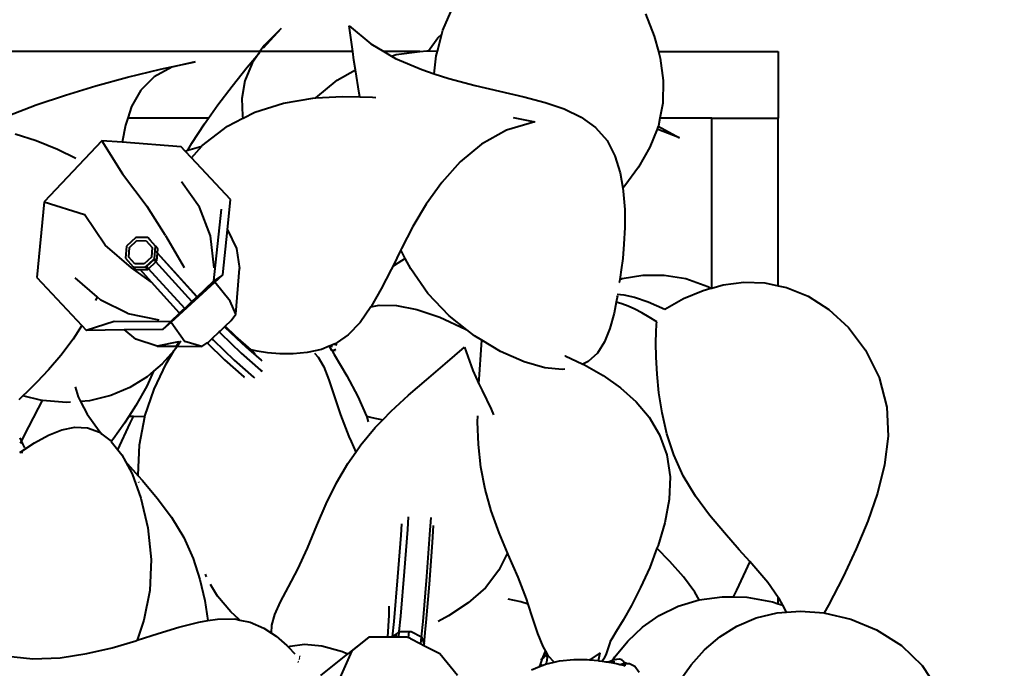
# Model space of a CAD drawing. Header units: metres. Extents: x 54.3 to 102.1, y 17 to 45.8.
# Drawn here: x 75.2201 to 75.6193, y 25.9875 to 26.2481 of the extents above; entities that cross this region are included whole.
import ezdxf

# ---------------------------------------------------------------- set-up
doc = ezdxf.new("R2010")
doc.units = ezdxf.units.M
doc.layers.get('Defpoints').update_dxf_attribs({"lineweight": 0})
doc.layers.add('Edges', color=7, linetype='Continuous')
doc.styles.add('TEXTS', font='swissl.ttf')
doc.dimstyles.new('Copy of DIMTEXT', dxfattribs={"dimscale": 0.3, "dimtxt": 0.22, "dimasz": 0.18, "dimexe": 0.05, "dimexo": 0.05, "dimgap": 0.05, "dimtad": 0, "dimzin": 1, "dimdsep": 46, "dimtxsty": 'TEXTS', "dimblk": 'ARCHTICK', "dimcen": 0.1, "dimclrd": 256, "dimclre": 6, "dimclrt": 7, "dimadec": 0, "dimazin": 0, "dimtfac": 0.15, "dimtix": 1, "dimtofl": 0, "dimtmove": 1, "dimatfit": 3, "dimldrblk": 'OPEN', "dimfxl": 0, "dimtolj": 1, "dimtzin": 0, "dimarcsym": 0})

# ---------------------------------------------------------------- blocks, each defined once
blk = doc.blocks.new('_ArchTick')
at = {"color": 0, "linetype": 'ByBlock', "const_width": 0.15}
blk.add_lwpolyline([(-0.5, -0.5), (0.5, 0.5)], dxfattribs=at)
blk = doc.blocks.new('*D198')
at = {"layer": 'Defpoints', "color": 0, "transparency": 16777216}
for p in [(74.5511, 26.35479), (76.1511, 26.35355), (76.1511, 25.66551)]:
    blk.add_point(p, dxfattribs=at)
at = {"layer": 'Edges', "color": 6, "lineweight": -2, "transparency": 16777216}
for p, q in [((74.5511, 26.11551), (74.5511, 25.64051)), ((76.1511, 26.11551), (76.1511, 25.64051))]:
    blk.add_line(p, q, dxfattribs=at)
at = {"layer": 'Edges', "lineweight": -2, "transparency": 16777216}
for p, q in [((74.5511, 25.66551), (75.09493, 25.66551)), ((76.1511, 25.66551), (75.60726, 25.66551))]:
    blk.add_line(p, q, dxfattribs=at)
at = {"layer": 'Edges', "lineweight": -2, "transparency": 16777216, "xscale": 0.09, "yscale": 0.09, "zscale": 0.09, "rotation": 180}
blk.add_blockref('_ArchTick', (74.5511, 25.66551), dxfattribs=at)
at = {"layer": 'Edges', "lineweight": -2, "transparency": 16777216, "xscale": 0.09, "yscale": 0.09, "zscale": 0.09}
blk.add_blockref('_ArchTick', (76.1511, 25.66551), dxfattribs=at)
at = {"layer": 'Edges', "color": 7, "transparency": 16777216, "char_height": 0.11, "attachment_point": 5, "style": 'TEXTS', "bg_fill": 3, "box_fill_scale": 1.1, "bg_fill_color": 256, "bg_fill_true_color": 13158600, "bg_fill_transparency": 0}
for s, insert in [('\\A1;1.60 m', (75.3511, 25.74704)), ('\\A1;[5\'-3" ft]', (75.3511, 25.56972))]:
    blk.add_mtext(s, dxfattribs=dict(at, insert=insert))
blk = doc.blocks.new('_Open')
at = {"color": 0, "linetype": 'ByBlock', "lineweight": -2}
for p, q in [((-1, 0.1667), (0, 0)), ((-1, -0.1667), (0, 0)), ((0, 0), (-1, 0))]:
    blk.add_line(p, q, dxfattribs=at)

msp = doc.modelspace()

# ---------------------------------------------------------------- linework, layer by layer
for p, q in [((75.39013, 26.24392), (75.39424, 26.25338)), ((75.47159, 26.2505), (75.47501, 26.24155)), ((75.35237, 26.24562), (75.36107, 26.23836)), ((75.35387, 26.23528), (75.35237, 26.24562)), ((75.31796, 26.23677), (75.32504, 26.2446)), ((75.32504, 26.2446), (75.31823, 26.23777)), ((75.38788, 26.23548), (75.38972, 26.24237)), ((75.38807, 26.24086), (75.38972, 26.24237)), ((75.38972, 26.24237), (75.39013, 26.24392)), ((75.47501, 26.24155), (75.47672, 26.23528)), ((75.31823, 26.23777), (75.31654, 26.23528)), ((75.36107, 26.23836), (75.36637, 26.23528)), ((75.38435, 26.2356), (75.38807, 26.24086)), ((75.31654, 26.23528), (75.19894, 26.23528)), ((75.31143, 26.22907), (75.31592, 26.23435)), ((75.31592, 26.23435), (75.31344, 26.23071)), ((75.31654, 26.23528), (75.31592, 26.23435)), ((75.35387, 26.23528), (75.31685, 26.23528)), ((75.35436, 26.23189), (75.35387, 26.23528)), ((75.38078, 26.23528), (75.36637, 26.23528)), ((75.36637, 26.23528), (75.3694, 26.23352)), ((75.3694, 26.23352), (75.37131, 26.23413)), ((75.3694, 26.23352), (75.37101, 26.23258)), ((75.37131, 26.23413), (75.38078, 26.23528)), ((75.38078, 26.23528), (75.38364, 26.23563)), ((75.38364, 26.23563), (75.38435, 26.2356)), ((75.38435, 26.2356), (75.38788, 26.23548)), ((75.38659, 26.22643), (75.38737, 26.23356)), ((75.38737, 26.23356), (75.38788, 26.23548)), ((75.47672, 26.23528), (75.47744, 26.23264)), ((75.47672, 26.23528), (75.5249, 26.23528)), ((75.5249, 26.23528), (75.5249, 26.20854)), ((75.28119, 26.22902), (75.274, 26.22515)), ((75.27657, 26.2282), (75.29047, 26.23115)), ((75.29047, 26.23115), (75.28119, 26.22902)), ((75.30534, 26.22146), (75.31143, 26.22907)), ((75.31344, 26.23071), (75.31054, 26.22356)), ((75.35496, 26.22799), (75.35436, 26.23189)), ((75.37101, 26.23258), (75.38163, 26.22805)), ((75.47744, 26.23264), (75.47868, 26.22367)), ((75.26332, 26.22498), (75.27657, 26.2282)), ((75.274, 26.22515), (75.26869, 26.21978)), ((75.34755, 26.22388), (75.35496, 26.22799)), ((75.35639, 26.21862), (75.35496, 26.22799)), ((75.38163, 26.22805), (75.38659, 26.22643)), ((75.38659, 26.22643), (75.39244, 26.22452)), ((75.23834, 26.21784), (75.2506, 26.22153)), ((75.2506, 26.22153), (75.26332, 26.22498)), ((75.2996, 26.21388), (75.30534, 26.22146)), ((75.31054, 26.22356), (75.30931, 26.21645)), ((75.339, 26.21667), (75.34755, 26.22388)), ((75.39244, 26.22452), (75.40306, 26.2217)), ((75.40306, 26.2217), (75.4226, 26.21716)), ((75.47868, 26.22367), (75.47855, 26.21451)), ((75.22655, 26.21384), (75.23834, 26.21784)), ((75.26869, 26.21978), (75.26496, 26.21321)), ((75.339, 26.21667), (75.34972, 26.21729)), ((75.34972, 26.21729), (75.35664, 26.21711)), ((75.35664, 26.21711), (75.35639, 26.21862)), ((75.35664, 26.21711), (75.36185, 26.21698)), ((75.4226, 26.21716), (75.43118, 26.21489)), ((75.21522, 26.20944), (75.22655, 26.21384)), ((75.26496, 26.21321), (75.26343, 26.20854)), ((75.29583, 26.20854), (75.2996, 26.21388)), ((75.30931, 26.21645), (75.3095, 26.20947)), ((75.3145, 26.21096), (75.32599, 26.2146)), ((75.32599, 26.2146), (75.33776, 26.2166)), ((75.33776, 26.2166), (75.339, 26.21667)), ((75.36185, 26.21698), (75.36319, 26.21686)), ((75.43118, 26.21489), (75.43886, 26.21224)), ((75.47855, 26.21451), (75.47735, 26.20854)), ((75.3095, 26.20947), (75.30968, 26.20854)), ((75.30978, 26.20854), (75.3145, 26.21096)), ((75.43886, 26.21224), (75.44563, 26.20897)), ((75.26251, 26.20573), (75.26122, 26.19884)), ((75.26343, 26.20854), (75.26251, 26.20573)), ((75.29583, 26.20854), (75.26343, 26.20854)), ((75.28917, 26.19849), (75.29421, 26.20626)), ((75.29326, 26.19739), (75.30347, 26.20532)), ((75.29421, 26.20626), (75.29583, 26.20854)), ((75.30347, 26.20532), (75.30969, 26.2085)), ((75.30978, 26.20854), (75.30968, 26.20854)), ((75.30968, 26.20854), (75.30969, 26.2085)), ((75.30969, 26.2085), (75.30978, 26.20854)), ((75.427, 26.20713), (75.41564, 26.20369)), ((75.41838, 26.20881), (75.427, 26.20713)), ((75.44563, 26.20897), (75.45148, 26.20482)), ((75.47666, 26.20529), (75.47618, 26.20412)), ((75.47673, 26.20548), (75.47666, 26.20529)), ((75.47666, 26.20529), (75.48516, 26.20068)), ((75.47735, 26.20854), (75.47673, 26.20548)), ((75.49817, 26.20854), (75.47735, 26.20854)), ((75.49817, 26.14026), (75.49817, 26.20854)), ((75.49817, 26.20854), (75.5249, 26.20854)), ((75.5249, 26.14117), (75.5249, 26.20854)), ((75.21814, 26.20222), (75.22665, 26.1995)), ((75.41564, 26.20369), (75.40565, 26.19811)), ((75.45148, 26.20482), (75.45606, 26.19959)), ((75.47618, 26.20412), (75.4733, 26.19695)), ((75.48516, 26.20068), (75.47618, 26.20412)), ((75.22665, 26.1995), (75.2352, 26.19612)), ((75.25295, 26.19946), (75.22984, 26.17489)), ((75.25295, 26.19946), (75.26131, 26.18616)), ((75.26122, 26.19884), (75.25295, 26.19946)), ((75.28486, 26.19708), (75.26122, 26.19884)), ((75.28648, 26.19534), (75.28486, 26.19708)), ((75.28754, 26.19565), (75.28917, 26.19849)), ((75.28754, 26.19565), (75.29314, 26.19726)), ((75.289, 26.19265), (75.29314, 26.19726)), ((75.29314, 26.19726), (75.29326, 26.19739)), ((75.40565, 26.19811), (75.39701, 26.19094)), ((75.45606, 26.19959), (75.45926, 26.19341)), ((75.2352, 26.19612), (75.24253, 26.19245)), ((75.28648, 26.19534), (75.28754, 26.19565)), ((75.289, 26.19265), (75.28648, 26.19534)), ((75.28739, 26.19538), (75.28754, 26.19565)), ((75.45926, 26.19341), (75.46137, 26.18652)), ((75.4733, 26.19695), (75.46866, 26.1889)), ((75.30466, 26.17589), (75.289, 26.19265)), ((75.39701, 26.19094), (75.38964, 26.18271)), ((75.26131, 26.18616), (75.2712, 26.17308)), ((75.46137, 26.18652), (75.4624, 26.18043)), ((75.46866, 26.1889), (75.46318, 26.18134)), ((75.29225, 26.17273), (75.28502, 26.18291)), ((75.38964, 26.18271), (75.38339, 26.17391)), ((75.46318, 26.18134), (75.4624, 26.18043)), ((75.4624, 26.18043), (75.46261, 26.17921)), ((75.46261, 26.17921), (75.46317, 26.1718)), ((75.22984, 26.17489), (75.22685, 26.14451)), ((75.22984, 26.17489), (75.24605, 26.16981)), ((75.30346, 26.16369), (75.30466, 26.17589)), ((75.38339, 26.17391), (75.37807, 26.16493)), ((75.2543, 26.15743), (75.24605, 26.16981)), ((75.27865, 26.16135), (75.2712, 26.17308)), ((75.29663, 26.16121), (75.29225, 26.17273)), ((75.298, 26.1431), (75.30112, 26.17201)), ((75.46317, 26.1718), (75.4632, 26.16459)), ((75.27865, 26.16135), (75.28609, 26.14846)), ((75.29815, 26.14837), (75.29663, 26.16121)), ((75.30168, 26.14551), (75.30346, 26.16369)), ((75.30346, 26.16369), (75.30708, 26.15613)), ((75.37807, 26.16493), (75.37345, 26.15611)), ((75.4632, 26.16459), (75.46287, 26.15794)), ((75.26493, 26.14843), (75.2543, 26.15743)), ((75.26662, 26.16058), (75.26292, 26.15709)), ((75.26414, 26.1566), (75.26703, 26.15932)), ((75.27146, 26.16054), (75.26662, 26.16058)), ((75.26703, 26.15932), (75.27081, 26.15929)), ((75.27081, 26.15929), (75.27327, 26.15653)), ((75.27239, 26.15951), (75.27146, 26.16054)), ((75.27457, 26.15705), (75.27239, 26.15951)), ((75.46287, 26.15794), (75.46235, 26.15218)), ((75.26292, 26.15709), (75.26254, 26.1522)), ((75.26384, 26.15273), (75.26414, 26.1566)), ((75.27327, 26.15653), (75.27297, 26.15265)), ((75.27419, 26.15216), (75.27443, 26.15525)), ((75.27443, 26.15525), (75.27444, 26.1553)), ((75.27537, 26.15427), (75.27443, 26.15525)), ((75.27444, 26.1553), (75.27457, 26.15705)), ((75.2755, 26.15603), (75.27457, 26.15705)), ((75.27513, 26.15114), (75.27536, 26.15423)), ((75.27536, 26.15423), (75.27537, 26.15427)), ((75.29125, 26.13674), (75.27536, 26.15423)), ((75.29128, 26.13677), (75.27536, 26.15423)), ((75.27537, 26.15427), (75.2755, 26.15603)), ((75.30708, 26.15613), (75.30833, 26.1481)), ((75.37317, 26.15555), (75.36991, 26.14898)), ((75.37345, 26.15611), (75.37317, 26.15555)), ((75.37496, 26.15214), (75.37317, 26.15555)), ((75.26254, 26.1522), (75.26565, 26.14872)), ((75.2663, 26.14996), (75.26384, 26.15273)), ((75.27009, 26.14994), (75.2663, 26.14996)), ((75.27297, 26.15265), (75.27009, 26.14994)), ((75.27089, 26.14905), (75.27378, 26.15177)), ((75.27391, 26.15163), (75.27102, 26.14891)), ((75.27182, 26.14802), (75.27471, 26.15074)), ((75.27378, 26.15177), (75.27393, 26.15191)), ((75.27391, 26.15163), (75.27378, 26.15177)), ((75.27393, 26.15191), (75.27391, 26.15163)), ((75.27471, 26.15074), (75.27391, 26.15163)), ((75.27393, 26.15191), (75.27419, 26.15216)), ((75.27513, 26.15114), (75.27419, 26.15216)), ((75.27471, 26.15074), (75.27513, 26.15114)), ((75.28919, 26.1348), (75.27471, 26.15074)), ((75.37049, 26.14928), (75.36991, 26.14898)), ((75.37496, 26.15214), (75.37049, 26.14928)), ((75.37714, 26.14799), (75.37496, 26.15214)), ((75.46235, 26.15218), (75.4618, 26.14762)), ((75.27297, 26.14263), (75.26493, 26.14843)), ((75.26658, 26.14769), (75.26565, 26.14872)), ((75.26565, 26.14872), (75.2705, 26.14868)), ((75.26658, 26.14769), (75.26838, 26.14768)), ((75.27297, 26.14263), (75.26838, 26.14768)), ((75.26838, 26.14768), (75.27143, 26.14765)), ((75.2705, 26.14868), (75.27074, 26.14891)), ((75.27143, 26.14765), (75.2705, 26.14868)), ((75.27074, 26.14891), (75.27089, 26.14905)), ((75.27102, 26.14891), (75.27074, 26.14891)), ((75.27102, 26.14891), (75.27089, 26.14905)), ((75.27182, 26.14802), (75.27102, 26.14891)), ((75.27143, 26.14765), (75.27182, 26.14802)), ((75.28631, 26.13208), (75.27182, 26.14802)), ((75.30168, 26.14551), (75.298, 26.1431)), ((75.29843, 26.14257), (75.30168, 26.14551)), ((75.30691, 26.12969), (75.30833, 26.1481)), ((75.36927, 26.1477), (75.36529, 26.13989)), ((75.36991, 26.14898), (75.36927, 26.1477)), ((75.38409, 26.13809), (75.37714, 26.14799)), ((75.4618, 26.14762), (75.46138, 26.14462)), ((75.46212, 26.14403), (75.47043, 26.14543)), ((75.47043, 26.14543), (75.47901, 26.14548)), ((75.47901, 26.14548), (75.48776, 26.14403)), ((75.22685, 26.14451), (75.24494, 26.12516)), ((75.25107, 26.13671), (75.24227, 26.14432)), ((75.28428, 26.13018), (75.27297, 26.14263)), ((75.28081, 26.1266), (75.29843, 26.14257)), ((75.29128, 26.13677), (75.298, 26.1431)), ((75.29843, 26.14257), (75.298, 26.1431)), ((75.30456, 26.13499), (75.29843, 26.14257)), ((75.46088, 26.14248), (75.46083, 26.14241)), ((75.46121, 26.14353), (75.46088, 26.14248)), ((75.46103, 26.14368), (75.46125, 26.14375)), ((75.46125, 26.14375), (75.46121, 26.14353)), ((75.46138, 26.14462), (75.46125, 26.14375)), ((75.46125, 26.14375), (75.46212, 26.14403)), ((75.48776, 26.14403), (75.49653, 26.14092)), ((75.49817, 26.14026), (75.5027, 26.14153)), ((75.5027, 26.14153), (75.51102, 26.14259)), ((75.51102, 26.14259), (75.51955, 26.1423)), ((75.51955, 26.1423), (75.5249, 26.14117)), ((75.5249, 26.14117), (75.52821, 26.14047)), ((75.36529, 26.13989), (75.36124, 26.13277)), ((75.39262, 26.12904), (75.38409, 26.13809)), ((75.46013, 26.13786), (75.46285, 26.13752)), ((75.46285, 26.13752), (75.46709, 26.13654)), ((75.48685, 26.13599), (75.49465, 26.13927)), ((75.49465, 26.13927), (75.49784, 26.14017)), ((75.49653, 26.14092), (75.49784, 26.14017)), ((75.49784, 26.14017), (75.49817, 26.14026)), ((75.52821, 26.14047), (75.53686, 26.13695)), ((75.25107, 26.13671), (75.25048, 26.13524)), ((75.2526, 26.13539), (75.25107, 26.13671)), ((75.26351, 26.13003), (75.2526, 26.13539)), ((75.28631, 26.13208), (75.28919, 26.1348)), ((75.28919, 26.1348), (75.29125, 26.13674)), ((75.29125, 26.13674), (75.29128, 26.13677)), ((75.30691, 26.12969), (75.30456, 26.13499)), ((75.36118, 26.1327), (75.36442, 26.13337)), ((75.36442, 26.13337), (75.37142, 26.13325)), ((75.37142, 26.13325), (75.37959, 26.13169)), ((75.45974, 26.13452), (75.45894, 26.13021)), ((75.45974, 26.13452), (75.45962, 26.13456)), ((75.46022, 26.13709), (75.45974, 26.13452)), ((75.46197, 26.13391), (75.45974, 26.13452)), ((75.45996, 26.1368), (75.46022, 26.13709)), ((75.4645, 26.13299), (75.46197, 26.13391)), ((75.46709, 26.13654), (75.47254, 26.13474)), ((75.47254, 26.13474), (75.47931, 26.13182)), ((75.47931, 26.13182), (75.48685, 26.13599)), ((75.53686, 26.13695), (75.54527, 26.13162)), ((75.26351, 26.13003), (75.27593, 26.12744)), ((75.28068, 26.12679), (75.28428, 26.13018)), ((75.28428, 26.13018), (75.28631, 26.13208)), ((75.30505, 26.12722), (75.30691, 26.12969)), ((75.36118, 26.1327), (75.35688, 26.12644)), ((75.36124, 26.13277), (75.36118, 26.1327)), ((75.37959, 26.13169), (75.3889, 26.12856)), ((75.45894, 26.13021), (75.45725, 26.12402)), ((75.4672, 26.13179), (75.4645, 26.13299)), ((75.47003, 26.13032), (75.4672, 26.13179)), ((75.47298, 26.1286), (75.47003, 26.13032)), ((75.54527, 26.13162), (75.55311, 26.12439)), ((75.24665, 26.12332), (75.25797, 26.12696)), ((75.25797, 26.12696), (75.28068, 26.12679)), ((75.27765, 26.12374), (75.28068, 26.12679)), ((75.27765, 26.12374), (75.28081, 26.1266)), ((75.28068, 26.12679), (75.28081, 26.1266)), ((75.28081, 26.1266), (75.28634, 26.1188)), ((75.30257, 26.12488), (75.30505, 26.12722)), ((75.35688, 26.12644), (75.35207, 26.12139)), ((75.3889, 26.12856), (75.39923, 26.12375)), ((75.39971, 26.12346), (75.39262, 26.12904)), ((75.47603, 26.12661), (75.47298, 26.1286)), ((75.47579, 26.1227), (75.47595, 26.12558)), ((75.47595, 26.12558), (75.47603, 26.12661)), ((75.24494, 26.12516), (75.24142, 26.11976)), ((75.24494, 26.12516), (75.24665, 26.12332)), ((75.24665, 26.12332), (75.26205, 26.12353)), ((75.26205, 26.12353), (75.27765, 26.12374)), ((75.26661, 26.11969), (75.26205, 26.12353)), ((75.29733, 26.11995), (75.30022, 26.12267)), ((75.30022, 26.12267), (75.30066, 26.12309)), ((75.30022, 26.12267), (75.30075, 26.12209)), ((75.30066, 26.12309), (75.30237, 26.12469)), ((75.30066, 26.12309), (75.3008, 26.12295)), ((75.30075, 26.12209), (75.30904, 26.11407)), ((75.30237, 26.12469), (75.30257, 26.12488)), ((75.30237, 26.12469), (75.30925, 26.11803)), ((75.3067, 26.12088), (75.30257, 26.12488)), ((75.35207, 26.12139), (75.3476, 26.11839)), ((75.39923, 26.12375), (75.39971, 26.12346)), ((75.40277, 26.12107), (75.39971, 26.12346)), ((75.45725, 26.12402), (75.45505, 26.11861)), ((75.47571, 26.11825), (75.47579, 26.1227)), ((75.55311, 26.12439), (75.55998, 26.11525)), ((75.24142, 26.11976), (75.23648, 26.1132)), ((75.27521, 26.11692), (75.26661, 26.11969)), ((75.28378, 26.11865), (75.27521, 26.11692)), ((75.28302, 26.11686), (75.28422, 26.11889)), ((75.28481, 26.11887), (75.28338, 26.11685)), ((75.29319, 26.11678), (75.28634, 26.1188)), ((75.29319, 26.11678), (75.29532, 26.1182)), ((75.29532, 26.1182), (75.29585, 26.11855)), ((75.29532, 26.1182), (75.30236, 26.11138)), ((75.29585, 26.11855), (75.29733, 26.11995)), ((75.29733, 26.11995), (75.29787, 26.11935)), ((75.29787, 26.11935), (75.30618, 26.11132)), ((75.31298, 26.11538), (75.3067, 26.12088)), ((75.30925, 26.11803), (75.31206, 26.11558)), ((75.34637, 26.11768), (75.34449, 26.11691)), ((75.34533, 26.11726), (75.34533, 26.11693)), ((75.34682, 26.11787), (75.34637, 26.11768)), ((75.34637, 26.11768), (75.34751, 26.11741)), ((75.3476, 26.11839), (75.34682, 26.11787)), ((75.34761, 26.11785), (75.34682, 26.11787)), ((75.34771, 26.11827), (75.3476, 26.11839)), ((75.40568, 26.11933), (75.40277, 26.12107)), ((75.40547, 26.11535), (75.40568, 26.11933)), ((75.41329, 26.1148), (75.40568, 26.11933)), ((75.45505, 26.11861), (75.45218, 26.11412)), ((75.4758, 26.1125), (75.47571, 26.11825)), ((75.23648, 26.1132), (75.23157, 26.10739)), ((75.27521, 26.11692), (75.28302, 26.11686)), ((75.28197, 26.11507), (75.27729, 26.10985)), ((75.27889, 26.10985), (75.28197, 26.11507)), ((75.2827, 26.11589), (75.28197, 26.11507)), ((75.28338, 26.11685), (75.2827, 26.11589)), ((75.28274, 26.11639), (75.28302, 26.11686)), ((75.28302, 26.11686), (75.28338, 26.11685)), ((75.28338, 26.11685), (75.29319, 26.11678)), ((75.30904, 26.11407), (75.31681, 26.10726)), ((75.31212, 26.11556), (75.31206, 26.11558)), ((75.31298, 26.11538), (75.31212, 26.11556)), ((75.31212, 26.11556), (75.31699, 26.11126)), ((75.31542, 26.11488), (75.31298, 26.11538)), ((75.3144, 26.11414), (75.31298, 26.11538)), ((75.31475, 26.11387), (75.3144, 26.11414)), ((75.31963, 26.11424), (75.31542, 26.11488)), ((75.32453, 26.1138), (75.31963, 26.11424)), ((75.32991, 26.11376), (75.32453, 26.1138)), ((75.33556, 26.11429), (75.32991, 26.11376)), ((75.34127, 26.11559), (75.33556, 26.11429)), ((75.33842, 26.11403), (75.33998, 26.11246)), ((75.34441, 26.11688), (75.34127, 26.11559)), ((75.34449, 26.11691), (75.34441, 26.11688)), ((75.34441, 26.11688), (75.34537, 26.11531)), ((75.34471, 26.11685), (75.34449, 26.11691)), ((75.34508, 26.1167), (75.34471, 26.11685)), ((75.34527, 26.11659), (75.34508, 26.1167)), ((75.34533, 26.11654), (75.34527, 26.11659)), ((75.34533, 26.11693), (75.34533, 26.11654)), ((75.3459, 26.1152), (75.34537, 26.11531)), ((75.34537, 26.11531), (75.34552, 26.11506)), ((75.34552, 26.11506), (75.3459, 26.1152)), ((75.34552, 26.11506), (75.34642, 26.11358)), ((75.3459, 26.1152), (75.34708, 26.11563)), ((75.34643, 26.11509), (75.3459, 26.1152)), ((75.34642, 26.11358), (75.35149, 26.105)), ((75.34694, 26.11505), (75.34643, 26.11509)), ((75.39105, 26.10976), (75.39883, 26.11651)), ((75.39883, 26.11651), (75.40206, 26.10716)), ((75.4048, 26.10551), (75.40547, 26.11535)), ((75.42279, 26.11057), (75.41329, 26.1148)), ((75.45218, 26.11412), (75.44851, 26.11067)), ((75.55998, 26.11525), (75.5654, 26.10424)), ((75.27729, 26.10985), (75.27379, 26.10685)), ((75.274, 26.09954), (75.27889, 26.10985)), ((75.30236, 26.11138), (75.31014, 26.10457)), ((75.30618, 26.11132), (75.31397, 26.10449)), ((75.31699, 26.11126), (75.31736, 26.11097)), ((75.33998, 26.11246), (75.34223, 26.10855)), ((75.38351, 26.10341), (75.39105, 26.10976)), ((75.43107, 26.10821), (75.42279, 26.11057)), ((75.43916, 26.11302), (75.43929, 26.11297)), ((75.43929, 26.11297), (75.4464, 26.10966)), ((75.44851, 26.11067), (75.4464, 26.10966)), ((75.4464, 26.10966), (75.44706, 26.10935)), ((75.44706, 26.10935), (75.45456, 26.10506)), ((75.47617, 26.1057), (75.4758, 26.1125)), ((75.23157, 26.10739), (75.22694, 26.10241)), ((75.27379, 26.10685), (75.27105, 26.10085)), ((75.27379, 26.10685), (75.27119, 26.10461)), ((75.31681, 26.10726), (75.31743, 26.10678)), ((75.34223, 26.10855), (75.34429, 26.10337)), ((75.40206, 26.10716), (75.40459, 26.10174)), ((75.40459, 26.10174), (75.4048, 26.10551)), ((75.43809, 26.10755), (75.43107, 26.10821)), ((75.43907, 26.1077), (75.43809, 26.10755)), ((75.47694, 26.09813), (75.47617, 26.1057)), ((75.22694, 26.10241), (75.22287, 26.09835)), ((75.27119, 26.10461), (75.26432, 26.10029)), ((75.31014, 26.10457), (75.31034, 26.10442)), ((75.31397, 26.10449), (75.31434, 26.10422)), ((75.34429, 26.10337), (75.3464, 26.09692)), ((75.35149, 26.105), (75.35593, 26.09665)), ((75.37623, 26.09714), (75.38351, 26.10341)), ((75.40459, 26.10174), (75.40583, 26.09909)), ((75.45456, 26.10506), (75.46154, 26.10013)), ((75.5654, 26.10424), (75.56846, 26.09237)), ((75.22287, 26.09835), (75.22131, 26.0969)), ((75.24226, 26.1006), (75.24347, 26.09651)), ((75.26432, 26.10029), (75.25662, 26.09703)), ((75.27105, 26.10085), (75.26672, 26.09308)), ((75.27031, 26.08872), (75.274, 26.09954)), ((75.40583, 26.09909), (75.40951, 26.09152)), ((75.46154, 26.10013), (75.46777, 26.09457)), ((75.47822, 26.09003), (75.47694, 26.09813)), ((75.22131, 26.0969), (75.21961, 26.09532)), ((75.22888, 26.09508), (75.22131, 26.0969)), ((75.22751, 26.09195), (75.22921, 26.09505)), ((75.22921, 26.09505), (75.22888, 26.09508)), ((75.23881, 26.09427), (75.22921, 26.09505)), ((75.24046, 26.09439), (75.23881, 26.09427)), ((75.24347, 26.09651), (75.24443, 26.09469)), ((75.2481, 26.09497), (75.24443, 26.09469)), ((75.24443, 26.09469), (75.24714, 26.08955)), ((75.25662, 26.09703), (75.2481, 26.09497)), ((75.3464, 26.09692), (75.34894, 26.08931)), ((75.35593, 26.09665), (75.35939, 26.08869)), ((75.36933, 26.09077), (75.37623, 26.09714)), ((75.46777, 26.09457), (75.47305, 26.08831)), ((75.22166, 26.08058), (75.22751, 26.09195)), ((75.24714, 26.08955), (75.25193, 26.08283)), ((75.26672, 26.09308), (75.26386, 26.08864)), ((75.34894, 26.08931), (75.35229, 26.08064)), ((75.36589, 26.08721), (75.36933, 26.09077)), ((75.40951, 26.09152), (75.41049, 26.08923)), ((75.48015, 26.08163), (75.47822, 26.09003)), ((75.56846, 26.09237), (75.56902, 26.08066)), ((75.26213, 26.08595), (75.25752, 26.07955)), ((75.25947, 26.07525), (75.26443, 26.08593)), ((75.26386, 26.08864), (75.26213, 26.08595)), ((75.26576, 26.0886), (75.26386, 26.08864)), ((75.26443, 26.08593), (75.26576, 26.0886)), ((75.27023, 26.08852), (75.26576, 26.0886)), ((75.2681, 26.07725), (75.27023, 26.08852)), ((75.27023, 26.08852), (75.27031, 26.08872)), ((75.27027, 26.08853), (75.27023, 26.08852)), ((75.35939, 26.08869), (75.36157, 26.08817)), ((75.35939, 26.08869), (75.35949, 26.08845)), ((75.35949, 26.08845), (75.36009, 26.08649)), ((75.36157, 26.08817), (75.36589, 26.08721)), ((75.36292, 26.08414), (75.36589, 26.08721)), ((75.40405, 26.08653), (75.40411, 26.0889)), ((75.40436, 26.07732), (75.40405, 26.08653)), ((75.47305, 26.08831), (75.47721, 26.08126)), ((75.23154, 26.08106), (75.23696, 26.08323)), ((75.23696, 26.08323), (75.24218, 26.0843)), ((75.24218, 26.0843), (75.24722, 26.08404)), ((75.24722, 26.08404), (75.25206, 26.08226)), ((75.25193, 26.08283), (75.25302, 26.08152)), ((75.25206, 26.08226), (75.25302, 26.08152)), ((75.25302, 26.08152), (75.2567, 26.07871)), ((75.35709, 26.07717), (75.36292, 26.08414)), ((75.48289, 26.07316), (75.48015, 26.08163)), ((75.22005, 26.08005), (75.22071, 26.07857)), ((75.22007, 26.07412), (75.22591, 26.07797)), ((75.22037, 26.07785), (75.22071, 26.07857)), ((75.22071, 26.07857), (75.22166, 26.08058)), ((75.22071, 26.07857), (75.22115, 26.07759)), ((75.22115, 26.07759), (75.22199, 26.07604)), ((75.22591, 26.07797), (75.23154, 26.08106)), ((75.2567, 26.07871), (75.25678, 26.07861)), ((75.25752, 26.07955), (75.25678, 26.07861)), ((75.25678, 26.07861), (75.25947, 26.07525)), ((75.35229, 26.08064), (75.35319, 26.07856)), ((75.35319, 26.07856), (75.35504, 26.07426)), ((75.40532, 26.06829), (75.40436, 26.07732)), ((75.47721, 26.08126), (75.48012, 26.07324)), ((75.56902, 26.08066), (75.56765, 26.06915)), ((75.22119, 26.07415), (75.22007, 26.07412)), ((75.25947, 26.07525), (75.2611, 26.07321)), ((75.26762, 26.06503), (75.2681, 26.07725)), ((75.35189, 26.06978), (75.35504, 26.07426)), ((75.35504, 26.07426), (75.35709, 26.07717)), ((75.2611, 26.07321), (75.26251, 26.07058)), ((75.26251, 26.07058), (75.26333, 26.06965)), ((75.26251, 26.07058), (75.26515, 26.06561)), ((75.26333, 26.06965), (75.26765, 26.06481)), ((75.3473, 26.06191), (75.35189, 26.06978)), ((75.48012, 26.07324), (75.48139, 26.06442)), ((75.48663, 26.06477), (75.48289, 26.07316)), ((75.26515, 26.06561), (75.26871, 26.05584)), ((75.40703, 26.05941), (75.40532, 26.06829)), ((75.56765, 26.06915), (75.56483, 26.05782)), ((75.26765, 26.06481), (75.26762, 26.06503)), ((75.26765, 26.06481), (75.26935, 26.0629)), ((75.26795, 26.06207), (75.26793, 26.06229)), ((75.26935, 26.0629), (75.27528, 26.05578)), ((75.34322, 26.05356), (75.3473, 26.06191)), ((75.48139, 26.06442), (75.48099, 26.05524)), ((75.49157, 26.0566), (75.48663, 26.06477)), ((75.4095, 26.05064), (75.40703, 26.05941)), ((75.56483, 26.05782), (75.56093, 26.04658)), ((75.26871, 26.05584), (75.27151, 26.04392)), ((75.27528, 26.05578), (75.281, 26.0481)), ((75.33945, 26.04477), (75.34322, 26.05356)), ((75.48099, 26.05524), (75.47927, 26.04593)), ((75.49729, 26.04891), (75.49157, 26.0566)), ((75.41268, 26.04191), (75.4095, 26.05064)), ((75.281, 26.0481), (75.28593, 26.03992)), ((75.37328, 26.04093), (75.37356, 26.04546)), ((75.37596, 26.04325), (75.37627, 26.04834)), ((75.3849, 26.04119), (75.38532, 26.04806)), ((75.47927, 26.04593), (75.47656, 26.03674)), ((75.50322, 26.04179), (75.49729, 26.04891)), ((75.56093, 26.04658), (75.55623, 26.03537)), ((75.27151, 26.04392), (75.27283, 26.03108)), ((75.33566, 26.03569), (75.33945, 26.04477)), ((75.37472, 26.02637), (75.37596, 26.04325)), ((75.38592, 26.03801), (75.38634, 26.04484)), ((75.41606, 26.03386), (75.41268, 26.04191)), ((75.50923, 26.03504), (75.50322, 26.04179)), ((75.28593, 26.03992), (75.28967, 26.03154)), ((75.37204, 26.02412), (75.37328, 26.04093)), ((75.38366, 26.0243), (75.3849, 26.04119)), ((75.38468, 26.02119), (75.38592, 26.03801)), ((75.33175, 26.02725), (75.33566, 26.03569)), ((75.41606, 26.03386), (75.41261, 26.02682)), ((75.41638, 26.03308), (75.41606, 26.03386)), ((75.47614, 26.03565), (75.4732, 26.02796)), ((75.47656, 26.03674), (75.47614, 26.03565)), ((75.48132, 26.0303), (75.47614, 26.03565)), ((75.51349, 26.03029), (75.50923, 26.03504)), ((75.55623, 26.03537), (75.55091, 26.02411)), ((75.27283, 26.03108), (75.27224, 26.01866)), ((75.28967, 26.03154), (75.29241, 26.02306)), ((75.42028, 26.02405), (75.41638, 26.03308)), ((75.48676, 26.02422), (75.48132, 26.0303)), ((75.51349, 26.03029), (75.50814, 26.01876)), ((75.51513, 26.02845), (75.51349, 26.03029)), ((75.32803, 26.02015), (75.33175, 26.02725)), ((75.37319, 26.00831), (75.37472, 26.02637)), ((75.41261, 26.02682), (75.40715, 26.01978)), ((75.4732, 26.02796), (75.46952, 26.01985)), ((75.52064, 26.02187), (75.51513, 26.02845)), ((75.29241, 26.02306), (75.29435, 26.01466)), ((75.2951, 26.02413), (75.29472, 26.02519)), ((75.37052, 26.00616), (75.37204, 26.02412)), ((75.38213, 26.00625), (75.38366, 26.0243)), ((75.42363, 26.01538), (75.42028, 26.02405)), ((75.4914, 26.01805), (75.48676, 26.02422)), ((75.5249, 26.01587), (75.52064, 26.02187)), ((75.55091, 26.02411), (75.54506, 26.01274)), ((75.27224, 26.01866), (75.26995, 26.00678)), ((75.29952, 26.01637), (75.29673, 26.0211)), ((75.32487, 26.01415), (75.32803, 26.02015)), ((75.38337, 26.00575), (75.38468, 26.02119)), ((75.40715, 26.01978), (75.40027, 26.01368)), ((75.46952, 26.01985), (75.46585, 26.01268)), ((75.49309, 26.0149), (75.4914, 26.01805)), ((75.50814, 26.01876), (75.50681, 26.01609)), ((75.29435, 26.01466), (75.29563, 26.00656)), ((75.3048, 26.01012), (75.29952, 26.01637)), ((75.32257, 26.00906), (75.32487, 26.01415)), ((75.40027, 26.01368), (75.39237, 26.00845)), ((75.42135, 26.01405), (75.41639, 26.01523)), ((75.42436, 26.0132), (75.42135, 26.01405)), ((75.42436, 26.0132), (75.42363, 26.01538)), ((75.48464, 26.01232), (75.49309, 26.0149)), ((75.49309, 26.0149), (75.50234, 26.01617)), ((75.50234, 26.01617), (75.50681, 26.01609)), ((75.50681, 26.01609), (75.51224, 26.01599)), ((75.51224, 26.01599), (75.52254, 26.01417)), ((75.52254, 26.01417), (75.5249, 26.01334)), ((75.5249, 26.01334), (75.5249, 26.01587)), ((75.52542, 26.01514), (75.5249, 26.01587)), ((75.5267, 26.01271), (75.52542, 26.01514)), ((75.30813, 26.00712), (75.3048, 26.01012)), ((75.36839, 26.01236), (75.36831, 26.00877)), ((75.42616, 26.00777), (75.42436, 26.0132)), ((75.46585, 26.01268), (75.4625, 26.0067)), ((75.47705, 26.00861), (75.48464, 26.01232)), ((75.51594, 26.00766), (75.52446, 26.00972)), ((75.52446, 26.00972), (75.52813, 26.01)), ((75.5249, 26.01334), (75.5267, 26.01271)), ((75.52813, 26.01), (75.5267, 26.01271)), ((75.52813, 26.01), (75.53376, 26.01043)), ((75.53376, 26.01043), (75.54335, 26.00964)), ((75.54506, 26.01274), (75.54335, 26.00964)), ((75.54335, 26.00964), (75.54369, 26.00961)), ((75.54369, 26.00961), (75.55402, 26.00712)), ((75.26995, 26.00678), (75.26726, 25.99867)), ((75.28401, 26.00388), (75.29194, 26.00591)), ((75.29194, 26.00591), (75.29563, 26.00656)), ((75.29563, 26.00656), (75.29952, 26.00718)), ((75.29563, 26.00656), (75.29563, 26.00653)), ((75.29952, 26.00718), (75.3065, 26.00723)), ((75.3065, 26.00723), (75.30853, 26.00679)), ((75.30729, 26.00757), (75.30813, 26.00712)), ((75.30813, 26.00712), (75.30822, 26.00706)), ((75.30853, 26.00679), (75.30822, 26.00706)), ((75.30853, 26.00679), (75.31267, 26.0059)), ((75.31267, 26.0059), (75.31817, 26.00348)), ((75.32132, 26.00473), (75.32257, 26.00906)), ((75.36831, 26.00877), (75.3678, 25.99995)), ((75.3699, 26.00003), (75.37052, 26.00616)), ((75.37256, 26.00213), (75.37319, 26.00831)), ((75.3815, 26.00006), (75.38213, 26.00625)), ((75.38316, 26.00323), (75.38337, 26.00575)), ((75.39237, 26.00845), (75.38817, 26.00625)), ((75.42828, 26.00133), (75.42616, 26.00777)), ((75.4625, 26.0067), (75.45978, 26.00215)), ((75.47031, 26.0039), (75.47705, 26.00861)), ((75.50825, 26.0044), (75.51594, 26.00766)), ((75.55402, 26.00712), (75.5644, 26.0028)), ((75.27562, 26.00132), (75.28401, 26.00388)), ((75.31817, 26.00348), (75.32124, 26.00148)), ((75.32124, 26.00148), (75.32132, 26.00473)), ((75.32124, 26.00148), (75.32307, 26.00028)), ((75.37136, 26.00118), (75.37256, 26.00213)), ((75.37234, 25.99996), (75.37256, 26.00213)), ((75.37256, 26.00213), (75.37737, 26.00214)), ((75.37633, 25.99962), (75.37658, 26.00214)), ((75.37737, 26.00214), (75.3815, 26.00006)), ((75.38254, 25.99711), (75.38316, 26.00323)), ((75.45978, 26.00215), (75.45795, 25.99923)), ((75.46438, 25.99832), (75.47031, 26.0039)), ((75.50138, 26.00008), (75.50825, 26.0044)), ((75.5644, 26.0028), (75.57437, 25.9965)), ((75.25711, 25.99569), (75.26667, 25.99848)), ((75.26667, 25.99848), (75.26726, 25.99867)), ((75.26726, 25.99867), (75.27562, 26.00132)), ((75.32307, 26.00028), (75.32738, 25.99658)), ((75.36032, 25.99993), (75.35183, 25.99325)), ((75.36032, 25.99993), (75.35349, 25.99444)), ((75.3678, 25.99995), (75.36032, 25.99993)), ((75.36989, 25.99996), (75.3678, 25.99995)), ((75.36989, 25.99996), (75.3699, 26.00003)), ((75.36993, 25.99996), (75.36989, 25.99996)), ((75.3699, 26.00003), (75.37136, 26.00118)), ((75.36993, 25.99996), (75.3699, 26.00003)), ((75.37123, 25.99996), (75.36993, 25.99996)), ((75.37136, 26.00118), (75.37123, 25.99996)), ((75.37234, 25.99996), (75.37123, 25.99996)), ((75.37564, 25.99997), (75.37234, 25.99996)), ((75.37709, 25.99933), (75.37564, 25.99997)), ((75.37691, 25.99933), (75.37709, 25.99933)), ((75.37709, 25.99933), (75.38122, 25.99725)), ((75.38122, 25.99725), (75.3815, 26.00006)), ((75.3815, 26.00006), (75.38254, 25.99711)), ((75.43033, 25.99614), (75.42828, 26.00133)), ((75.45728, 25.9982), (75.45701, 25.99724)), ((75.45795, 25.99923), (75.45728, 25.9982)), ((75.4592, 25.99199), (75.46438, 25.99832)), ((75.49527, 25.99484), (75.50138, 26.00008)), ((75.24696, 25.99328), (75.25711, 25.99569)), ((75.32738, 25.99658), (75.32801, 25.99592)), ((75.32801, 25.99592), (75.32871, 25.99626)), ((75.32801, 25.99592), (75.33063, 25.99317)), ((75.32871, 25.99626), (75.33448, 25.99714)), ((75.33448, 25.99714), (75.34149, 25.99648)), ((75.34149, 25.99648), (75.34978, 25.99412)), ((75.35349, 25.99444), (75.34862, 25.98356)), ((75.34978, 25.99412), (75.35179, 25.99322)), ((75.38122, 25.99725), (75.38121, 25.99717)), ((75.38121, 25.99717), (75.38126, 25.99715)), ((75.38122, 25.99725), (75.38249, 25.9966)), ((75.38249, 25.9966), (75.38254, 25.99711)), ((75.38249, 25.99653), (75.38249, 25.9966)), ((75.38249, 25.9966), (75.38881, 25.99335)), ((75.43115, 25.9943), (75.43005, 25.99128)), ((75.43196, 25.99331), (75.43033, 25.99614)), ((75.43173, 25.9929), (75.43115, 25.9943)), ((75.45334, 25.99358), (75.44912, 25.99083)), ((75.45264, 25.99048), (75.45334, 25.99358)), ((75.45653, 25.99558), (75.4557, 25.99325)), ((75.45701, 25.99724), (75.45653, 25.99558)), ((75.48987, 25.9888), (75.49527, 25.99484)), ((75.57437, 25.9965), (75.58267, 25.98856)), ((75.21408, 25.99247), (75.22524, 25.99124)), ((75.22524, 25.99124), (75.23628, 25.99165)), ((75.23628, 25.99165), (75.24696, 25.99328)), ((75.33176, 25.99016), (75.3318, 25.99013)), ((75.3318, 25.99013), (75.33202, 25.98994)), ((75.3322, 25.9913), (75.3324, 25.99106)), ((75.33261, 25.99168), (75.33237, 25.99173)), ((75.33272, 25.99198), (75.33251, 25.99208)), ((75.35179, 25.99322), (75.34084, 25.98448)), ((75.35183, 25.99325), (75.35179, 25.99322)), ((75.35179, 25.99322), (75.35189, 25.99318)), ((75.38881, 25.99335), (75.39595, 25.98463)), ((75.43005, 25.99128), (75.4292, 25.98897)), ((75.43005, 25.99128), (75.42931, 25.99074)), ((75.43065, 25.99173), (75.43005, 25.99128)), ((75.43173, 25.9929), (75.43065, 25.99173)), ((75.43132, 25.98911), (75.43488, 25.98992)), ((75.43132, 25.98911), (75.43189, 25.98985)), ((75.43196, 25.99331), (75.43173, 25.9929)), ((75.43217, 25.99179), (75.43173, 25.9929)), ((75.43189, 25.98985), (75.43217, 25.99179)), ((75.43259, 25.99223), (75.43196, 25.99331)), ((75.43488, 25.98992), (75.43259, 25.99223)), ((75.43488, 25.98992), (75.43701, 25.9904)), ((75.43701, 25.9904), (75.44266, 25.99093)), ((75.44266, 25.99093), (75.44804, 25.99089)), ((75.44804, 25.99089), (75.44905, 25.9908)), ((75.44912, 25.99083), (75.44905, 25.9908)), ((75.44912, 25.99083), (75.45264, 25.99048)), ((75.45264, 25.99048), (75.45294, 25.99045)), ((75.45294, 25.99045), (75.45417, 25.99026)), ((75.45477, 25.99123), (75.45417, 25.99026)), ((75.45417, 25.99026), (75.45557, 25.99005)), ((75.4557, 25.99325), (75.45477, 25.99123)), ((75.45557, 25.99005), (75.4568, 25.99015)), ((75.45557, 25.99005), (75.45678, 25.98986)), ((75.45699, 25.98998), (75.45678, 25.98986)), ((75.45678, 25.98986), (75.45715, 25.98981)), ((75.4568, 25.99015), (75.45732, 25.99012)), ((75.45732, 25.99012), (75.45699, 25.98998)), ((75.45715, 25.98981), (75.45771, 25.98969)), ((75.45823, 25.99049), (75.45732, 25.99012)), ((75.45732, 25.99012), (75.45795, 25.99008)), ((75.45771, 25.98969), (75.45795, 25.99008)), ((75.45771, 25.98969), (75.46045, 25.98913)), ((75.45795, 25.99008), (75.45823, 25.99049)), ((75.45795, 25.99008), (75.45914, 25.99)), ((75.45823, 25.99049), (75.4592, 25.99199)), ((75.45853, 25.99062), (75.45823, 25.99049)), ((75.45988, 25.99097), (75.45853, 25.99062)), ((75.46102, 25.99102), (75.45988, 25.99097)), ((75.46195, 25.99077), (75.46102, 25.99102)), ((75.46267, 25.99025), (75.46195, 25.99077)), ((75.46264, 25.98977), (75.46297, 25.98975)), ((75.46297, 25.98975), (75.46267, 25.99025)), ((75.46315, 25.98945), (75.46297, 25.98975)), ((75.46297, 25.98975), (75.46328, 25.98973)), ((75.46318, 25.98933), (75.46315, 25.98945)), ((75.46328, 25.98973), (75.4637, 25.98964)), ((75.42574, 25.98682), (75.42886, 25.9881)), ((75.42886, 25.9881), (75.43038, 25.98872)), ((75.42894, 25.98825), (75.42886, 25.9881)), ((75.4292, 25.98897), (75.42894, 25.98825)), ((75.42905, 25.989), (75.4292, 25.98897)), ((75.4292, 25.98897), (75.43038, 25.98872)), ((75.43038, 25.98872), (75.43132, 25.98911)), ((75.46045, 25.98913), (75.46125, 25.98894)), ((75.46108, 25.98889), (75.46125, 25.98894)), ((75.46125, 25.98894), (75.46272, 25.98934)), ((75.46125, 25.98894), (75.46262, 25.9886)), ((75.46262, 25.9886), (75.46341, 25.9884)), ((75.46272, 25.98934), (75.46318, 25.98933)), ((75.46341, 25.9884), (75.46318, 25.98933)), ((75.46318, 25.98933), (75.46336, 25.98932)), ((75.46361, 25.98932), (75.46503, 25.98928)), ((75.46503, 25.98928), (75.4672, 25.98826)), ((75.4672, 25.98826), (75.46893, 25.9859)), ((75.48509, 25.98208), (75.48987, 25.9888)), ((75.58267, 25.98856), (75.58865, 25.97955))]:
    msp.add_line(p, q)

# ---------------------------------------------------------------- next in the draw order: dimensions: what is measured, and where the dimension line sits
at = {"layer": 'Edges'}
dim = msp.add_linear_dim(base=(76.1511, 25.66551), p1=(74.5511, 26.35479), p2=(76.1511, 26.35355), dimstyle='Copy of DIMTEXT', override={"dimscale": 0.5, "dimpost": ' m\\X', "dimfxl": 0.9, "dimfxlon": 1, "dimtfill": 1}, dxfattribs=at)
dim.commit()
dim.dimension.update_dxf_attribs({"geometry": '*D198', "text_midpoint": (75.3511, 25.66551)})

doc.saveas('drawing.dxf')
